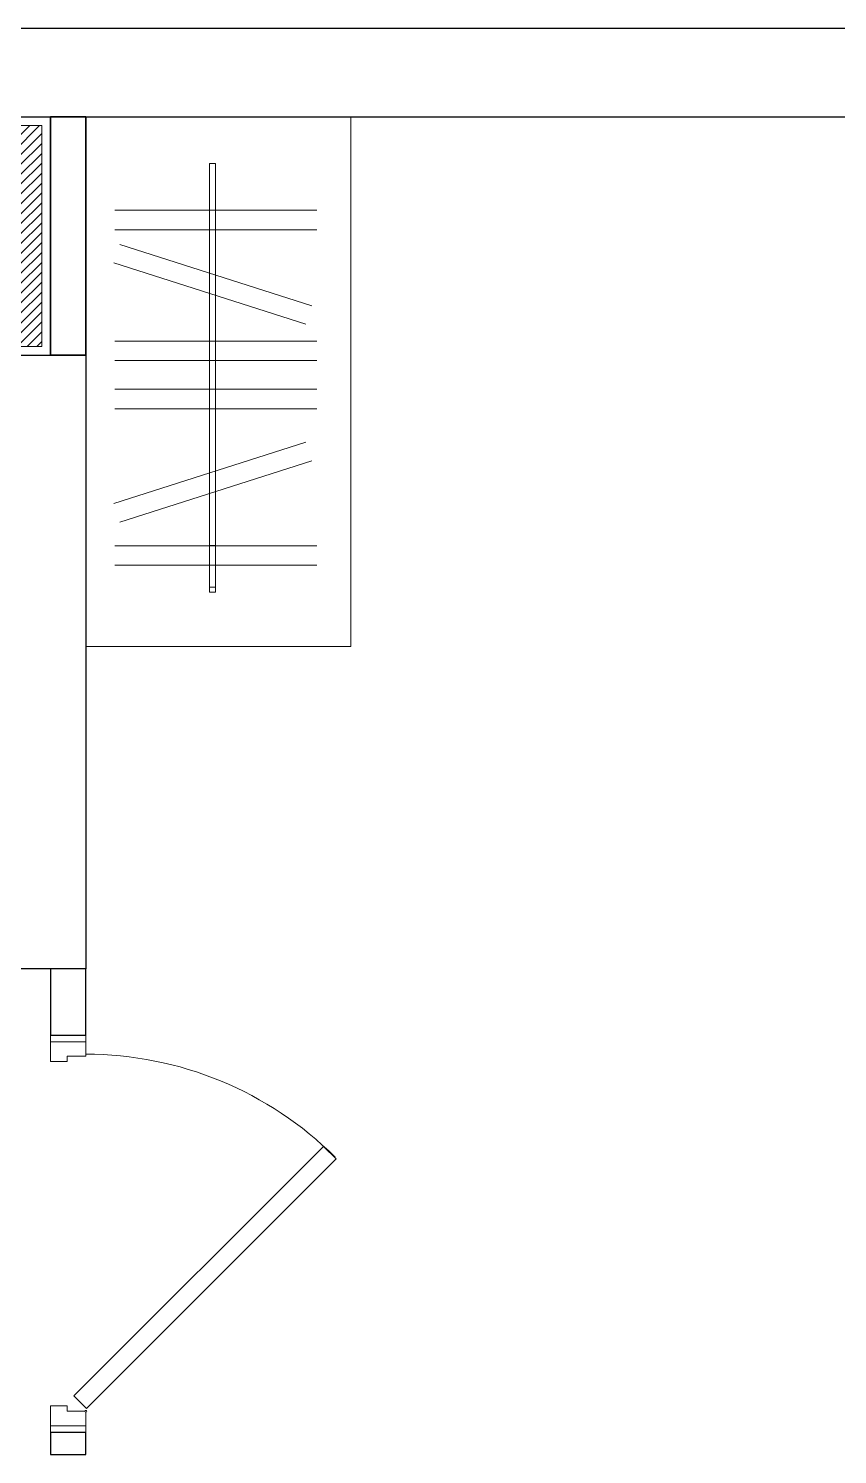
# Model space of a CAD drawing. Header units: millimetres. Extents: x 0 to 145404, y 0 to 194550.
# Drawn here: x 125076 to 126908, y 130816 to 134046 of the extents above; entities that cross this region are included whole.
import ezdxf

# ---------------------------------------------------------------- set-up
doc = ezdxf.new("R2010")
doc.units = ezdxf.units.MM
doc.linetypes.add('200_ШТРИХ', pattern=[320, 200, -120])
for name, color, linetype, lineweight in [('АР - Вентблок', 36, 'Continuous', 9), ('АР - Двери', 126, 'Continuous', 9), ('АР - Монолит', 56, 'Continuous', 30), ('АР - Перегородки 190', 54, 'Continuous', 30), ('АР - Перегородки 80', 32, 'Continuous', 30)]:
    doc.layers.add(name, color=color, linetype=linetype, lineweight=lineweight)
doc.layers.add('АР - мебель', color=7, linetype='Continuous', lineweight=9, true_color=0x787878)

# ---------------------------------------------------------------- blocks, each defined once
blk = doc.blocks.new('Квартира 2К 6450 тип 8 перекидная')
at = {"layer": 'АР - Монолит', "elevation": 0}
blk.add_lwpolyline([(-6550, -4690), (-6550, -4490), (7980, -4490), (7980, -4690)], close=True, dxfattribs=at)
blk = doc.blocks.new('V_Section_1')
blk.add_blockref('Квартира 2К 6450 тип 8 перекидная', (6950, -36960, 0))
blk = doc.blocks.new('*U84')
at = {"ltscale": 100}
for p, q in [((15, 37.5), (15, -42.5)), ((46, 37.5), (15, 37.5)), ((48, -4.5), (48, 35.5)), ((852, -4.5), (852, 37.5)), ((852, 37.5), (885, 37.5)), ((885, 37.5), (885, -42.5)), ((60, -4.5), (48, -4.5)), ((60, -42.5), (60, -4.5)), ((840, -42.5), (840, -4.5)), ((840, -4.5), (852, -4.5)), ((15, -42.5), (60, -42.5)), ((885, -42.5), (840, -42.5))]:
    blk.add_line(p, q, dxfattribs=at)
for points in [[(54.4, 38.9), (82.7, 10.6), (648, 575.9), (619.7, 604.2)], [(15, -42.5), (0, -42.5), (0, 37.5), (15, 37.5)], [(885, -42.5), (900, -42.5), (900, 37.5), (885, 37.5)]]:
    blk.add_lwpolyline(points, close=True, dxfattribs=at)
blk.add_circle((48, 37.5), 2, dxfattribs=at)
blk.add_arc((56.7, 37.5), 800, 0, 44.865, dxfattribs=at)
blk = doc.blocks.new('Вентблок 930 х 500')
at = {"layer": 'АР - Вентблок', "lineweight": 5}
h = blk.add_hatch(dxfattribs=at)
h.set_pattern_fill('ANSI31', color=256, scale=5)
h.set_pattern_definition([(45, (-3927587.913, -709139.574), (-11.22532015, 11.22532015), [])])
h.paths.add_polyline_path([(-20, 950), (-520, 950), (-520, 20), (-20, 20)])
h.paths.add_polyline_path([(-450, 700), (-470, 720), (-470, 880), (-450, 900), (-90, 900), (-70, 880), (-70, 720), (-90, 700)], flags=16)
h.paths.add_polyline_path([(-90, 650), (-70, 630), (-70, 90), (-90, 70), (-450, 70), (-470, 90), (-470, 630), (-450, 650)], flags=16)
at = {"layer": 'АР - Вентблок', "linetype": '200_ШТРИХ', "lineweight": 5, "ltscale": 0.1}
blk.add_lwpolyline([(-540, 0), (-540, 970), (0, 970), (0, 0)], close=True, dxfattribs=at)
at = {"layer": 'АР - Вентблок', "linetype": 'ByBlock'}
for points in [[(-520, 20), (-520, 950), (-20, 950), (-20, 20)], [(-470, 720), (-470, 880), (-450, 900), (-90, 900), (-70, 880), (-70, 720), (-90, 700), (-450, 700)], [(-470, 90), (-470, 630), (-450, 650), (-90, 650), (-70, 630), (-70, 90), (-90, 70), (-450, 70)]]:
    blk.add_lwpolyline(points, close=True, dxfattribs=at)
blk = doc.blocks.new('Ш03 600х1200')
for p, q in [((0, 600), (-1200, 600)), ((-1200, 0), (-1200, 600)), ((0, 0), (0, 600)), ((-988.5, 66), (-988.5, 522.9)), ((-944.2, 66), (-944.2, 522.9)), ((-692.1, 66), (-692.1, 522.9)), ((-647.8, 66), (-647.8, 522.9)), ((-583, 66), (-583, 522.9)), ((-538.7, 66), (-538.7, 522.9)), ((-228.6, 66), (-228.6, 522.9)), ((-184.3, 66), (-184.3, 522.9)), ((-911.1, 76.8), (-772.2, 512)), ((-868.9, 63.3), (-730, 498.6)), ((-324.4, 63.3), (-463.3, 498.6)), ((-282.2, 76.8), (-421.1, 512)), ((-123, 293.3), (-1094.4, 293.3)), ((-1094.4, 293.3), (-1094.4, 280.4)), ((-134.5, 293.3), (-228.9, 293.3)), ((-228.9, 293.3), (-228.9, 280.4)), ((-134.5, 280.4), (-134.5, 293.3)), ((-123, 280.4), (-123, 293.3)), ((-1094.4, 280.4), (-123, 280.4)), ((-228.9, 280.4), (-134.5, 280.4)), ((0, 0), (-1200, 0))]:
    blk.add_line(p, q)
blk = doc.blocks.new('Квартира 2К 6450 тип 8-1 перекидная')
blk.add_line((-40, 7300, 0), (910, 7300, 0))
at = {"layer": 'АР - Монолит', "elevation": 0}
blk.add_lwpolyline([(-8550, 7500), (-8550, 7300), (5980, 7300), (5980, 7500)], close=True, dxfattribs=at)
at = {"layer": 'АР - Перегородки 190', "elevation": 0}
blk.add_lwpolyline([(980, 5370), (790, 5370), (790, 6760), (980, 6760)], close=True, dxfattribs=at)
at = {"layer": 'АР - Перегородки 80', "elevation": 0}
for points in [[(900, 6760), (980, 6760), (980, 7300), (900, 7300)], [(980, 6760), (900, 6760), (900, 7300), (980, 7300)], [(900, 5220), (980, 5220), (980, 5370), (900, 5370)], [(900, 4270), (980, 4270), (980, 4320), (900, 4320)], [(900, 4270), (980, 4270), (980, 4320), (900, 4320)]]:
    blk.add_lwpolyline(points, close=True, dxfattribs=at)
at = {"layer": 'АР - Вентблок', "xscale": -1, "rotation": 89.99999999775453}
blk.add_blockref('Вентблок 930 х 500', (900, 6760, 0), dxfattribs=at)
at = {"layer": 'АР - Двери', "xscale": -1}
for rotation in [270, 269.9999999977546]:
    blk.add_blockref('*U84', (942.5, 4320, 0), dxfattribs=dict(at, rotation=rotation))
at = {"layer": 'АР - мебель', "rotation": 269.9999999977546}
blk.add_blockref('Ш03 600х1200', (980, 6100, 0), dxfattribs=at)
blk = doc.blocks.new('V_Section_2')
blk.add_blockref('Квартира 2К 6450 тип 8-1 перекидная', (8950, -7500, 0))

msp = doc.modelspace()

# ---------------------------------------------------------------- block references
for name, p in [('V_Section_1', (117275.5, 175696.1)), ('V_Section_2', (115275.5, 134046.1, 0))]:
    msp.add_blockref(name, p)

doc.saveas('drawing.dxf')
